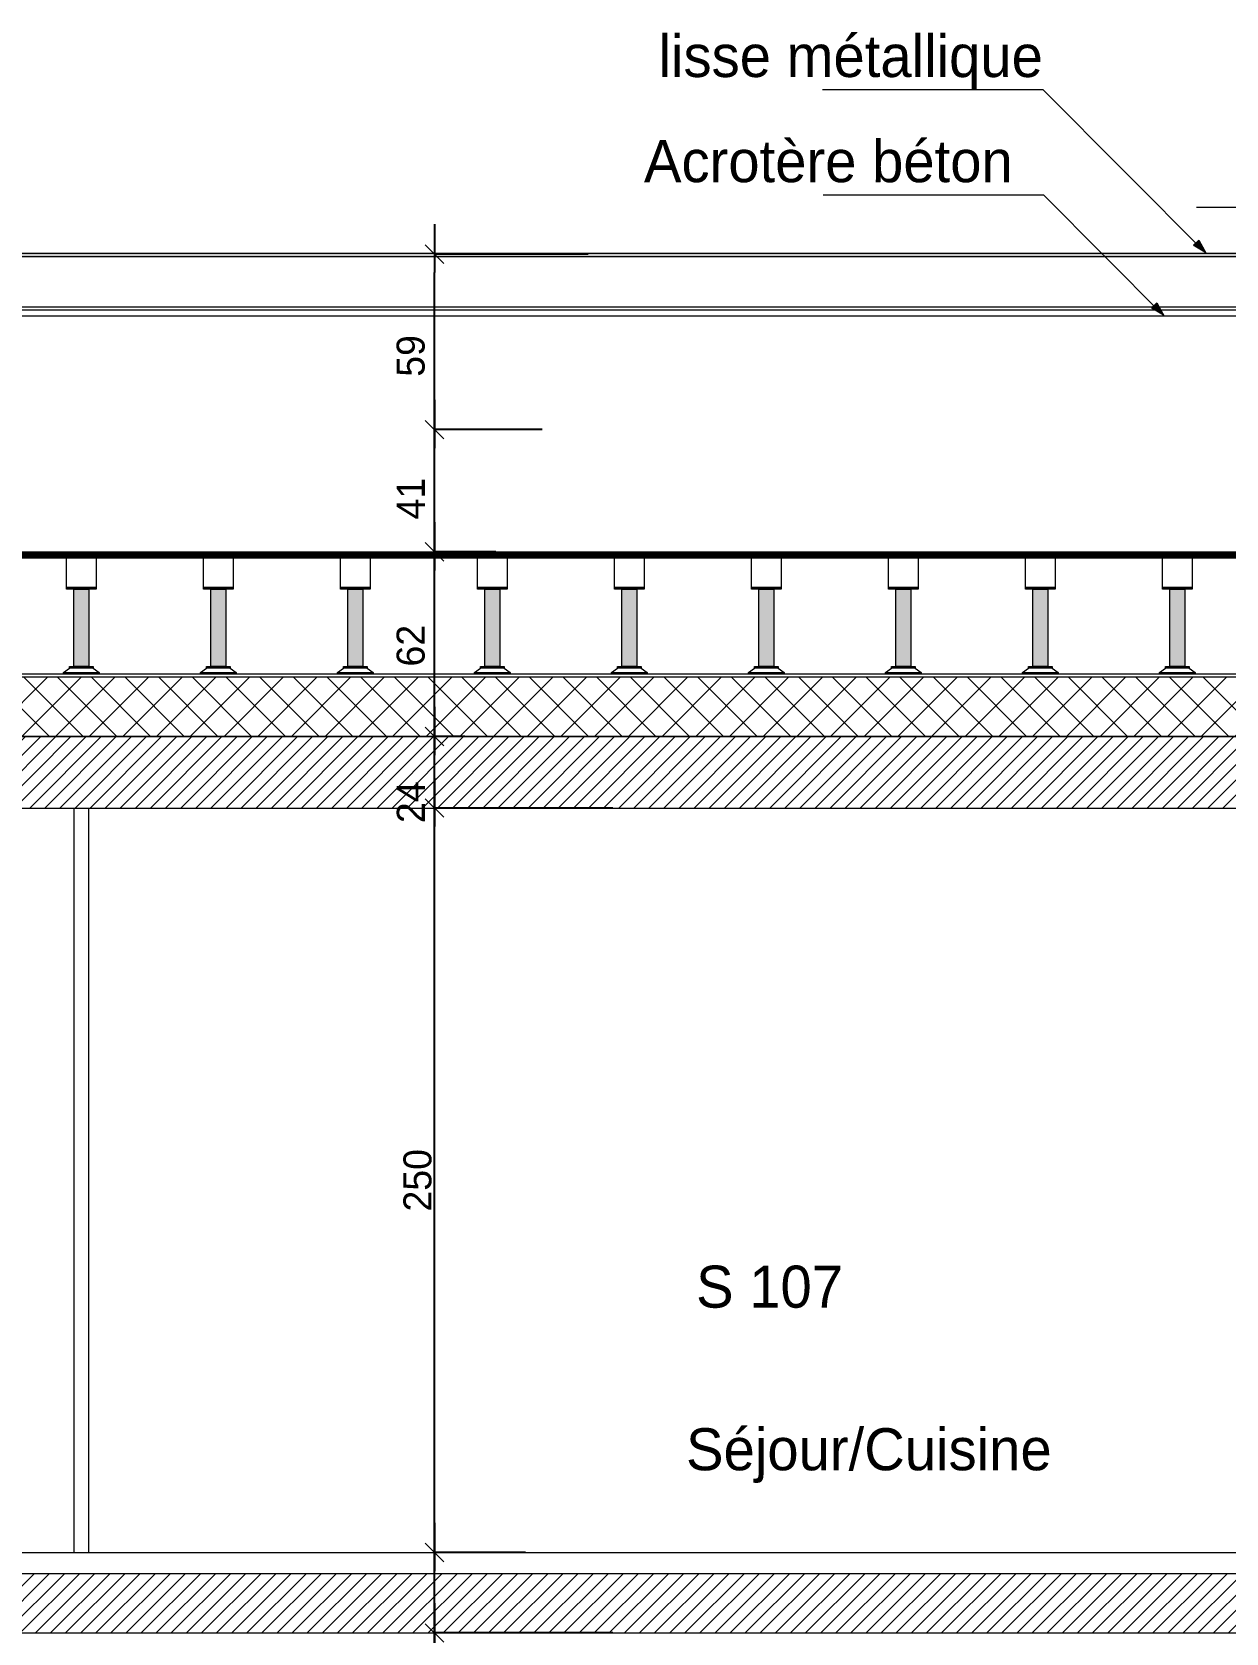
# Model space of a CAD drawing. Header units: centimetres. Extents: x -6341 to 23117, y -10090 to 8065.
# Drawn here: x 10170 to 10571, y -5453 to -4916 of the extents above; entities that cross this region are included whole.
import ezdxf

# ---------------------------------------------------------------- set-up
doc = ezdxf.new("R2010")
doc.units = ezdxf.units.CM
doc.header["$LTSCALE"] = 12.7
doc.header["$PDMODE"] = 1
doc.header["$PDSIZE"] = -2
doc.linetypes.add('VW-01', pattern=[0.83312, 0.41656, -0.41656])
doc.layers.get('0').update_dxf_attribs({"lineweight": 5})
for name, color, linetype, lineweight in [('B BATI-murs', 7, 'Continuous', 35), ('B Général', 7, 'Continuous', 5), ('C ANNOTATIONS-cotation', 7, 'Continuous', 5), ('C ANNOTATIONS-texte', 7, 'Continuous', 5), ('Général', 7, 'Continuous', 5)]:
    doc.layers.add(name, color=color, linetype=linetype, lineweight=lineweight)
doc.styles.add('Arial', font='arial.ttf')
doc.styles.add('Eurostile', font='')
doc.styles.get('Eurostile').set_extended_font_data('Eurostile')
doc.dimstyles.new('100é', dxfattribs={"dimtxt": 30.30306, "dimasz": 6.232178, "dimexe": 0, "dimexo": 25, "dimgap": 1, "dimtad": 1, "dimdec": 1, "dimtxsty": 'Arial', "dimblk": 'VW_SLASH', "dimblk1": 'VW_SLASH', "dimblk2": 'VW_SLASH', "dimcen": 0, "dimdle": 10, "dimse1": 1, "dimse2": 1, "dimazin": 0, "dimtfac": 1, "dimtdec": 1, "dimtix": 1, "dimtmove": 0, "dimatfit": 0, "dimldrblk": 'VW_FILLEDARROW', "dimfxl": 1, "dimfrac": 2, "dimtolj": 1, "dimarcsym": 0})
pattern_1 = [(45, (0, 0), (2.4253472, -2.6458333), [])]

# ---------------------------------------------------------------- blocks, each defined once
blk = doc.blocks.new('Groupe-165-1')
at = {"layer": 'B BATI-murs', "linetype": 'Continuous', "lineweight": 0}
for points in [[(10181.39, -5102.37), (10191.39, -5102.37), (10191.39, -5102.87), (10181.39, -5102.87)], [(10183.89, -5102.87), (10188.89, -5102.87), (10188.89, -5128.87), (10183.89, -5128.87)], [(10180.39, -5130.87), (10192.39, -5130.87), (10192.39, -5131.37), (10180.39, -5131.37)], [(10182.39, -5128.87), (10190.39, -5128.87), (10190.39, -5129.37), (10182.39, -5129.37)]]:
    blk.add_hatch(color=7, dxfattribs=at).paths.add_polyline_path(points)
at = {"layer": 'B BATI-murs', "color": 7, "linetype": 'Continuous', "lineweight": 13}
for p, q in [((10180.39, -5130.87), (10182.39, -5129.37)), ((10190.39, -5129.37), (10192.39, -5130.87))]:
    blk.add_line(p, q, dxfattribs=at)
at = {"layer": 'B BATI-murs', "color": 7, "linetype": 'Continuous', "lineweight": 13, "flags": 128}
for points in [[(10181.39, -5102.37), (10191.39, -5102.37), (10191.39, -5102.87), (10181.39, -5102.87)], [(10183.89, -5102.87), (10188.89, -5102.87), (10188.89, -5128.87), (10183.89, -5128.87)], [(10180.39, -5130.87), (10192.39, -5130.87), (10192.39, -5131.37), (10180.39, -5131.37)], [(10182.39, -5128.87), (10190.39, -5128.87), (10190.39, -5129.37), (10182.39, -5129.37)]]:
    blk.add_lwpolyline(points, close=True, dxfattribs=at)
blk = doc.blocks.new('Groupe-166-1')
at = {"layer": 'B BATI-murs', "linetype": 'Continuous', "lineweight": 0}
for points in [[(10227.39, -5102.37), (10237.39, -5102.37), (10237.39, -5102.87), (10227.39, -5102.87)], [(10229.89, -5102.87), (10234.89, -5102.87), (10234.89, -5128.87), (10229.89, -5128.87)], [(10226.39, -5130.87), (10238.39, -5130.87), (10238.39, -5131.37), (10226.39, -5131.37)], [(10228.39, -5128.87), (10236.39, -5128.87), (10236.39, -5129.37), (10228.39, -5129.37)]]:
    blk.add_hatch(color=7, dxfattribs=at).paths.add_polyline_path(points)
at = {"layer": 'B BATI-murs', "color": 7, "linetype": 'Continuous', "lineweight": 13}
for p, q in [((10226.39, -5130.87), (10228.39, -5129.37)), ((10236.39, -5129.37), (10238.39, -5130.87))]:
    blk.add_line(p, q, dxfattribs=at)
at = {"layer": 'B BATI-murs', "color": 7, "linetype": 'Continuous', "lineweight": 13, "flags": 128}
for points in [[(10227.39, -5102.37), (10237.39, -5102.37), (10237.39, -5102.87), (10227.39, -5102.87)], [(10229.89, -5102.87), (10234.89, -5102.87), (10234.89, -5128.87), (10229.89, -5128.87)], [(10226.39, -5130.87), (10238.39, -5130.87), (10238.39, -5131.37), (10226.39, -5131.37)], [(10228.39, -5128.87), (10236.39, -5128.87), (10236.39, -5129.37), (10228.39, -5129.37)]]:
    blk.add_lwpolyline(points, close=True, dxfattribs=at)
blk = doc.blocks.new('Groupe-167-1')
at = {"layer": 'B BATI-murs', "linetype": 'Continuous', "lineweight": 0}
for points in [[(10273.39, -5102.37), (10283.39, -5102.37), (10283.39, -5102.87), (10273.39, -5102.87)], [(10275.89, -5102.87), (10280.89, -5102.87), (10280.89, -5128.87), (10275.89, -5128.87)], [(10272.39, -5130.87), (10284.39, -5130.87), (10284.39, -5131.37), (10272.39, -5131.37)], [(10274.39, -5128.87), (10282.39, -5128.87), (10282.39, -5129.37), (10274.39, -5129.37)]]:
    blk.add_hatch(color=7, dxfattribs=at).paths.add_polyline_path(points)
at = {"layer": 'B BATI-murs', "color": 7, "linetype": 'Continuous', "lineweight": 13}
for p, q in [((10272.39, -5130.87), (10274.39, -5129.37)), ((10282.39, -5129.37), (10284.39, -5130.87))]:
    blk.add_line(p, q, dxfattribs=at)
at = {"layer": 'B BATI-murs', "color": 7, "linetype": 'Continuous', "lineweight": 13, "flags": 128}
for points in [[(10273.39, -5102.37), (10283.39, -5102.37), (10283.39, -5102.87), (10273.39, -5102.87)], [(10275.89, -5102.87), (10280.89, -5102.87), (10280.89, -5128.87), (10275.89, -5128.87)], [(10272.39, -5130.87), (10284.39, -5130.87), (10284.39, -5131.37), (10272.39, -5131.37)], [(10274.39, -5128.87), (10282.39, -5128.87), (10282.39, -5129.37), (10274.39, -5129.37)]]:
    blk.add_lwpolyline(points, close=True, dxfattribs=at)
blk = doc.blocks.new('Groupe-168-1')
at = {"layer": 'B BATI-murs', "linetype": 'Continuous', "lineweight": 0}
for points in [[(10319.39, -5102.37), (10329.39, -5102.37), (10329.39, -5102.87), (10319.39, -5102.87)], [(10321.89, -5102.87), (10326.89, -5102.87), (10326.89, -5128.87), (10321.89, -5128.87)], [(10318.39, -5130.87), (10330.39, -5130.87), (10330.39, -5131.37), (10318.39, -5131.37)], [(10320.39, -5128.87), (10328.39, -5128.87), (10328.39, -5129.37), (10320.39, -5129.37)]]:
    blk.add_hatch(color=7, dxfattribs=at).paths.add_polyline_path(points)
at = {"layer": 'B BATI-murs', "color": 7, "linetype": 'Continuous', "lineweight": 13}
for p, q in [((10318.39, -5130.87), (10320.39, -5129.37)), ((10328.39, -5129.37), (10330.39, -5130.87))]:
    blk.add_line(p, q, dxfattribs=at)
at = {"layer": 'B BATI-murs', "color": 7, "linetype": 'Continuous', "lineweight": 13, "flags": 128}
for points in [[(10319.39, -5102.37), (10329.39, -5102.37), (10329.39, -5102.87), (10319.39, -5102.87)], [(10321.89, -5102.87), (10326.89, -5102.87), (10326.89, -5128.87), (10321.89, -5128.87)], [(10318.39, -5130.87), (10330.39, -5130.87), (10330.39, -5131.37), (10318.39, -5131.37)], [(10320.39, -5128.87), (10328.39, -5128.87), (10328.39, -5129.37), (10320.39, -5129.37)]]:
    blk.add_lwpolyline(points, close=True, dxfattribs=at)
blk = doc.blocks.new('Groupe-169-1')
at = {"layer": 'B BATI-murs', "linetype": 'Continuous', "lineweight": 0}
for points in [[(10365.39, -5102.37), (10375.39, -5102.37), (10375.39, -5102.87), (10365.39, -5102.87)], [(10367.89, -5102.87), (10372.89, -5102.87), (10372.89, -5128.87), (10367.89, -5128.87)], [(10364.39, -5130.87), (10376.39, -5130.87), (10376.39, -5131.37), (10364.39, -5131.37)], [(10366.39, -5128.87), (10374.39, -5128.87), (10374.39, -5129.37), (10366.39, -5129.37)]]:
    blk.add_hatch(color=7, dxfattribs=at).paths.add_polyline_path(points)
at = {"layer": 'B BATI-murs', "color": 7, "linetype": 'Continuous', "lineweight": 13}
for p, q in [((10364.39, -5130.87), (10366.39, -5129.37)), ((10374.39, -5129.37), (10376.39, -5130.87))]:
    blk.add_line(p, q, dxfattribs=at)
at = {"layer": 'B BATI-murs', "color": 7, "linetype": 'Continuous', "lineweight": 13, "flags": 128}
for points in [[(10365.39, -5102.37), (10375.39, -5102.37), (10375.39, -5102.87), (10365.39, -5102.87)], [(10367.89, -5102.87), (10372.89, -5102.87), (10372.89, -5128.87), (10367.89, -5128.87)], [(10364.39, -5130.87), (10376.39, -5130.87), (10376.39, -5131.37), (10364.39, -5131.37)], [(10366.39, -5128.87), (10374.39, -5128.87), (10374.39, -5129.37), (10366.39, -5129.37)]]:
    blk.add_lwpolyline(points, close=True, dxfattribs=at)
blk = doc.blocks.new('Groupe-170-1')
at = {"layer": 'B BATI-murs', "linetype": 'Continuous', "lineweight": 0}
for points in [[(10411.39, -5102.37), (10421.39, -5102.37), (10421.39, -5102.87), (10411.39, -5102.87)], [(10413.89, -5102.87), (10418.89, -5102.87), (10418.89, -5128.87), (10413.89, -5128.87)], [(10410.39, -5130.87), (10422.39, -5130.87), (10422.39, -5131.37), (10410.39, -5131.37)], [(10412.39, -5128.87), (10420.39, -5128.87), (10420.39, -5129.37), (10412.39, -5129.37)]]:
    blk.add_hatch(color=7, dxfattribs=at).paths.add_polyline_path(points)
at = {"layer": 'B BATI-murs', "color": 7, "linetype": 'Continuous', "lineweight": 13}
for p, q in [((10410.39, -5130.87), (10412.39, -5129.37)), ((10420.39, -5129.37), (10422.39, -5130.87))]:
    blk.add_line(p, q, dxfattribs=at)
at = {"layer": 'B BATI-murs', "color": 7, "linetype": 'Continuous', "lineweight": 13, "flags": 128}
for points in [[(10411.39, -5102.37), (10421.39, -5102.37), (10421.39, -5102.87), (10411.39, -5102.87)], [(10413.89, -5102.87), (10418.89, -5102.87), (10418.89, -5128.87), (10413.89, -5128.87)], [(10410.39, -5130.87), (10422.39, -5130.87), (10422.39, -5131.37), (10410.39, -5131.37)], [(10412.39, -5128.87), (10420.39, -5128.87), (10420.39, -5129.37), (10412.39, -5129.37)]]:
    blk.add_lwpolyline(points, close=True, dxfattribs=at)
blk = doc.blocks.new('Groupe-171-1')
at = {"layer": 'B BATI-murs', "linetype": 'Continuous', "lineweight": 0}
for points in [[(10457.39, -5102.37), (10467.39, -5102.37), (10467.39, -5102.87), (10457.39, -5102.87)], [(10459.89, -5102.87), (10464.89, -5102.87), (10464.89, -5128.87), (10459.89, -5128.87)], [(10456.39, -5130.87), (10468.39, -5130.87), (10468.39, -5131.37), (10456.39, -5131.37)], [(10458.39, -5128.87), (10466.39, -5128.87), (10466.39, -5129.37), (10458.39, -5129.37)]]:
    blk.add_hatch(color=7, dxfattribs=at).paths.add_polyline_path(points)
at = {"layer": 'B BATI-murs', "color": 7, "linetype": 'Continuous', "lineweight": 13}
for p, q in [((10456.39, -5130.87), (10458.39, -5129.37)), ((10466.39, -5129.37), (10468.39, -5130.87))]:
    blk.add_line(p, q, dxfattribs=at)
at = {"layer": 'B BATI-murs', "color": 7, "linetype": 'Continuous', "lineweight": 13, "flags": 128}
for points in [[(10457.39, -5102.37), (10467.39, -5102.37), (10467.39, -5102.87), (10457.39, -5102.87)], [(10459.89, -5102.87), (10464.89, -5102.87), (10464.89, -5128.87), (10459.89, -5128.87)], [(10456.39, -5130.87), (10468.39, -5130.87), (10468.39, -5131.37), (10456.39, -5131.37)], [(10458.39, -5128.87), (10466.39, -5128.87), (10466.39, -5129.37), (10458.39, -5129.37)]]:
    blk.add_lwpolyline(points, close=True, dxfattribs=at)
blk = doc.blocks.new('Groupe-172-1')
at = {"layer": 'B BATI-murs', "linetype": 'Continuous', "lineweight": 0}
for points in [[(10503.39, -5102.37), (10513.39, -5102.37), (10513.39, -5102.87), (10503.39, -5102.87)], [(10505.89, -5102.87), (10510.89, -5102.87), (10510.89, -5128.87), (10505.89, -5128.87)], [(10502.39, -5130.87), (10514.39, -5130.87), (10514.39, -5131.37), (10502.39, -5131.37)], [(10504.39, -5128.87), (10512.39, -5128.87), (10512.39, -5129.37), (10504.39, -5129.37)]]:
    blk.add_hatch(color=7, dxfattribs=at).paths.add_polyline_path(points)
at = {"layer": 'B BATI-murs', "color": 7, "linetype": 'Continuous', "lineweight": 13}
for p, q in [((10502.39, -5130.87), (10504.39, -5129.37)), ((10512.39, -5129.37), (10514.39, -5130.87))]:
    blk.add_line(p, q, dxfattribs=at)
at = {"layer": 'B BATI-murs', "color": 7, "linetype": 'Continuous', "lineweight": 13, "flags": 128}
for points in [[(10503.39, -5102.37), (10513.39, -5102.37), (10513.39, -5102.87), (10503.39, -5102.87)], [(10505.89, -5102.87), (10510.89, -5102.87), (10510.89, -5128.87), (10505.89, -5128.87)], [(10502.39, -5130.87), (10514.39, -5130.87), (10514.39, -5131.37), (10502.39, -5131.37)], [(10504.39, -5128.87), (10512.39, -5128.87), (10512.39, -5129.37), (10504.39, -5129.37)]]:
    blk.add_lwpolyline(points, close=True, dxfattribs=at)
blk = doc.blocks.new('Groupe-173-1')
at = {"layer": 'B BATI-murs', "linetype": 'Continuous', "lineweight": 0}
for points in [[(10549.39, -5102.37), (10559.39, -5102.37), (10559.39, -5102.87), (10549.39, -5102.87)], [(10551.89, -5102.87), (10556.89, -5102.87), (10556.89, -5128.87), (10551.89, -5128.87)], [(10548.39, -5130.87), (10560.39, -5130.87), (10560.39, -5131.37), (10548.39, -5131.37)], [(10550.39, -5128.87), (10558.39, -5128.87), (10558.39, -5129.37), (10550.39, -5129.37)]]:
    blk.add_hatch(color=7, dxfattribs=at).paths.add_polyline_path(points)
at = {"layer": 'B BATI-murs', "color": 7, "linetype": 'Continuous', "lineweight": 13}
for p, q in [((10548.39, -5130.87), (10550.39, -5129.37)), ((10558.39, -5129.37), (10560.39, -5130.87))]:
    blk.add_line(p, q, dxfattribs=at)
at = {"layer": 'B BATI-murs', "color": 7, "linetype": 'Continuous', "lineweight": 13, "flags": 128}
for points in [[(10549.39, -5102.37), (10559.39, -5102.37), (10559.39, -5102.87), (10549.39, -5102.87)], [(10551.89, -5102.87), (10556.89, -5102.87), (10556.89, -5128.87), (10551.89, -5128.87)], [(10548.39, -5130.87), (10560.39, -5130.87), (10560.39, -5131.37), (10548.39, -5131.37)], [(10550.39, -5128.87), (10558.39, -5128.87), (10558.39, -5129.37), (10550.39, -5129.37)]]:
    blk.add_lwpolyline(points, close=True, dxfattribs=at)
blk = doc.blocks.new('Groupe-180-1')
at = {"layer": 'B Général', "linetype": 'Continuous', "lineweight": 5, "true_color": 0x808080}
h = blk.add_hatch(dxfattribs=at)
h.set_pattern_fill('BOIS FIL HOR', color=8, style=0, pattern_type=2)
h.set_pattern_definition([(0, (11775.801, -10248.18967), (0.352777777, -0.440972222), [])])
h.paths.add_polyline_path([(9812.8, -5090.37), (10835.39, -5090.37), (10835.39, -5092.37), (9812.8, -5092.37)])
at = {"layer": 'B Général', "flags": 128}
blk.add_lwpolyline([(9812.8, -5090.37), (10835.39, -5090.37), (10835.39, -5092.37), (9812.8, -5092.37)], close=True, dxfattribs=at)
at = {"layer": 'Général', "color": 7, "linetype": 'Continuous', "lineweight": 5, "flags": 128}
for points in [[(10181.39, -5092.37), (10191.39, -5092.37), (10191.39, -5102.37), (10181.39, -5102.37)], [(10227.39, -5092.37), (10237.39, -5092.37), (10237.39, -5102.37), (10227.39, -5102.37)], [(10273.39, -5092.37), (10283.39, -5092.37), (10283.39, -5102.37), (10273.39, -5102.37)], [(10319.39, -5092.37), (10329.39, -5092.37), (10329.39, -5102.37), (10319.39, -5102.37)], [(10365.39, -5092.37), (10375.39, -5092.37), (10375.39, -5102.37), (10365.39, -5102.37)], [(10411.39, -5092.37), (10421.39, -5092.37), (10421.39, -5102.37), (10411.39, -5102.37)], [(10457.39, -5092.37), (10467.39, -5092.37), (10467.39, -5102.37), (10457.39, -5102.37)], [(10503.39, -5092.37), (10513.39, -5092.37), (10513.39, -5102.37), (10503.39, -5102.37)], [(10549.39, -5092.37), (10559.39, -5092.37), (10559.39, -5102.37), (10549.39, -5102.37)]]:
    blk.add_lwpolyline(points, close=True, dxfattribs=at)
at = {"layer": 'Général', "color": 7}
for name in ['Groupe-165-1', 'Groupe-166-1', 'Groupe-167-1', 'Groupe-168-1', 'Groupe-169-1', 'Groupe-170-1', 'Groupe-171-1', 'Groupe-172-1', 'Groupe-173-1']:
    blk.add_blockref(name, (0, 0), dxfattribs=at)
blk = doc.blocks.new('Groupe-198-1')
at = {"layer": 'B Général', "color": 150, "lineweight": 18, "true_color": 0x007fff, "flags": 128}
blk.add_lwpolyline([(9829.8, -5116.37), (9829.8, -5131.37), (10834.39, -5131.37), (10834.39, -5116.37)], dxfattribs=at)
at = {"layer": 'B Général', "color": 7}
blk.add_blockref('Groupe-180-1', (0, 0), dxfattribs=at)
blk = doc.blocks.new('Alti BAT B Garde corps')
at = {"layer": 'B Général', "color": 7, "linetype": 'Continuous', "lineweight": 13, "flags": 128}
blk.add_lwpolyline([(-55.92, 6.34), (37.8, 6.34), (46.78, -9.21), (55.76, 6.34)], dxfattribs=at)
at = {"layer": 'B Général', "color": 7, "attachment_point": 2, "rotation": 0, "line_spacing_factor": 0.894142, "style": 'Eurostile'}
for s, insert, char_height in [('+0,50', (1.67, 27.87), 14.118), ('221.00', (0.33, 3.74), 14.118), ('Ngf', (0.33, -17.89), 10.589)]:
    blk.add_mtext(s, dxfattribs=dict(at, insert=insert, char_height=char_height))
blk = doc.blocks.new('VW_SLASH')
at = {"color": 0, "linetype": 'ByBlock', "lineweight": -2}
blk.add_line((1.605, 0), (-1, 0), dxfattribs=at)
at = {"color": 0, "linetype": 'VW-01', "lineweight": 20, "flags": 128}
blk.add_lwpolyline([(0.5, 0.5), (-0.5, -0.5)], dxfattribs=at)
blk = doc.blocks.new('*D1233')
at = {"layer": 'C ANNOTATIONS-cotation', "color": 0, "linetype": 'Continuous', "lineweight": -2, "transparency": 16777216}
for p, q in [((10356.5, -4990.37), (10304.98, -4990.37)), ((10304.98, -5043.09), (10304.98, -4996.6)), ((10341.1, -5049.32), (10304.98, -5049.32))]:
    blk.add_line(p, q, dxfattribs=at)
at = {"layer": 'Defpoints', "color": 0, "transparency": 16777216}
for p in [(10304.98, -4990.37), (10381.5, -4990.37), (10366.1, -5049.32)]:
    blk.add_point(p, dxfattribs=at)
at = {"layer": 'C ANNOTATIONS-cotation', "color": 0, "lineweight": -2, "transparency": 16777216, "xscale": 6.232177734375, "yscale": 6.232177734375, "zscale": 6.232177734375}
for p, rotation in [((10304.98, -4990.37), 90), ((10304.98, -5049.32), 270)]:
    blk.add_blockref('VW_SLASH', p, dxfattribs=dict(at, rotation=rotation))
at = {"layer": 'C ANNOTATIONS-cotation', "color": 0, "lineweight": 5, "transparency": 16777216, "insert": (10297, -5024.57), "char_height": 9.412, "attachment_point": 5, "rotation": 90, "style": 'Eurostile'}
blk.add_mtext('\\A1;59', dxfattribs=at)
blk = doc.blocks.new('VW_FILLEDARROW')
at = {"linetype": 'Continuous', "lineweight": 0}
blk.add_hatch(color=0, dxfattribs=at).paths.add_polyline_path([(-1.604, 0.43), (0, 0), (-1.604, -0.43)])
at = {"color": 0, "linetype": 'VW-01', "lineweight": 5, "flags": 128}
blk.add_lwpolyline([(-1.604, 0.43), (0, 0), (-1.604, -0.43)], close=True, dxfattribs=at)
blk = doc.blocks.new('*D1234')
at = {"layer": 'C ANNOTATIONS-cotation', "color": 0, "linetype": 'Continuous', "lineweight": -2, "transparency": 16777216}
for p, q in [((10341.1, -5049.32), (10304.98, -5049.32)), ((10304.98, -5084.14), (10304.98, -5055.56)), ((10325.5, -5090.37), (10304.98, -5090.37))]:
    blk.add_line(p, q, dxfattribs=at)
at = {"layer": 'Defpoints', "color": 0, "transparency": 16777216}
for p in [(10304.98, -5049.32), (10366.1, -5049.32), (10350.5, -5090.37)]:
    blk.add_point(p, dxfattribs=at)
at = {"layer": 'C ANNOTATIONS-cotation', "color": 0, "lineweight": -2, "transparency": 16777216, "xscale": 6.232177734375, "yscale": 6.232177734375, "zscale": 6.232177734375}
for p, rotation in [((10304.98, -5049.32), 90), ((10304.98, -5090.37), 270)]:
    blk.add_blockref('VW_SLASH', p, dxfattribs=dict(at, rotation=rotation))
at = {"layer": 'C ANNOTATIONS-cotation', "color": 0, "lineweight": 5, "transparency": 16777216, "insert": (10297, -5072.5), "char_height": 9.412, "attachment_point": 5, "rotation": 90, "style": 'Eurostile'}
blk.add_mtext('\\A1;41', dxfattribs=at)
blk = doc.blocks.new('*D1235')
at = {"layer": 'C ANNOTATIONS-cotation', "color": 0, "linetype": 'Continuous', "lineweight": -2, "transparency": 16777216}
for p, q in [((10325.5, -5090.37), (10304.98, -5090.37)), ((10304.98, -5146.14), (10304.98, -5096.6)), ((10315.09, -5152.37), (10304.98, -5152.37))]:
    blk.add_line(p, q, dxfattribs=at)
at = {"layer": 'Defpoints', "color": 0, "transparency": 16777216}
for p in [(10304.98, -5090.37), (10350.5, -5090.37), (10340.09, -5152.37)]:
    blk.add_point(p, dxfattribs=at)
at = {"layer": 'C ANNOTATIONS-cotation', "color": 0, "lineweight": -2, "transparency": 16777216, "xscale": 6.232177734375, "yscale": 6.232177734375, "zscale": 6.232177734375}
for p, rotation in [((10304.98, -5090.37), 90), ((10304.98, -5152.37), 270)]:
    blk.add_blockref('VW_SLASH', p, dxfattribs=dict(at, rotation=rotation))
at = {"layer": 'C ANNOTATIONS-cotation', "color": 0, "lineweight": 5, "transparency": 16777216, "insert": (10297, -5121.87), "char_height": 9.412, "attachment_point": 5, "rotation": 90, "style": 'Eurostile'}
blk.add_mtext('\\A1;62', dxfattribs=at)
blk = doc.blocks.new('*D1236')
at = {"layer": 'C ANNOTATIONS-cotation', "color": 0, "linetype": 'Continuous', "lineweight": -2, "transparency": 16777216}
for p, q in [((10315.09, -5152.37), (10304.98, -5152.37)), ((10304.98, -5170.14), (10304.98, -5158.6)), ((10364.79, -5176.37), (10304.98, -5176.37))]:
    blk.add_line(p, q, dxfattribs=at)
at = {"layer": 'Defpoints', "color": 0, "transparency": 16777216}
for p in [(10304.98, -5152.37), (10340.09, -5152.37), (10389.79, -5176.37)]:
    blk.add_point(p, dxfattribs=at)
at = {"layer": 'C ANNOTATIONS-cotation', "color": 0, "lineweight": -2, "transparency": 16777216, "xscale": 6.232177734375, "yscale": 6.232177734375, "zscale": 6.232177734375}
for p, rotation in [((10304.98, -5152.37), 90), ((10304.98, -5176.37), 270)]:
    blk.add_blockref('VW_SLASH', p, dxfattribs=dict(at, rotation=rotation))
at = {"layer": 'C ANNOTATIONS-cotation', "color": 0, "lineweight": 5, "transparency": 16777216, "insert": (10297, -5174.43), "char_height": 9.412, "attachment_point": 5, "rotation": 90, "style": 'Eurostile'}
blk.add_mtext('\\A1;24', dxfattribs=at)
blk = doc.blocks.new('*D1237')
at = {"layer": 'C ANNOTATIONS-cotation', "color": 0, "linetype": 'Continuous', "lineweight": -2, "transparency": 16777216}
for p, q in [((10364.79, -5176.37), (10304.98, -5176.37)), ((10304.98, -5420.14), (10304.98, -5182.6)), ((10335.49, -5426.37), (10304.98, -5426.37))]:
    blk.add_line(p, q, dxfattribs=at)
at = {"layer": 'Defpoints', "color": 0, "transparency": 16777216}
for p in [(10304.98, -5176.37), (10389.79, -5176.37), (10360.49, -5426.37)]:
    blk.add_point(p, dxfattribs=at)
at = {"layer": 'C ANNOTATIONS-cotation', "color": 0, "lineweight": -2, "transparency": 16777216, "xscale": 6.232177734375, "yscale": 6.232177734375, "zscale": 6.232177734375}
for p, rotation in [((10304.98, -5176.37), 90), ((10304.98, -5426.37), 270)]:
    blk.add_blockref('VW_SLASH', p, dxfattribs=dict(at, rotation=rotation))
at = {"layer": 'C ANNOTATIONS-cotation', "color": 0, "lineweight": 5, "transparency": 16777216, "insert": (10299.28, -5301.37), "char_height": 9.412, "attachment_point": 5, "rotation": 90, "style": 'Eurostile'}
blk.add_mtext('\\A1;250', dxfattribs=at)
blk = doc.blocks.new('*D1238')
at = {"layer": 'C ANNOTATIONS-cotation', "color": 0, "linetype": 'Continuous', "lineweight": -2, "transparency": 16777216}
for p, q in [((10335.49, -5426.37), (10304.98, -5426.37)), ((10304.98, -5447.14), (10304.98, -5432.6)), ((10364.79, -5453.37), (10304.98, -5453.37))]:
    blk.add_line(p, q, dxfattribs=at)
at = {"layer": 'Defpoints', "color": 0, "transparency": 16777216}
for p in [(10304.98, -5426.37), (10360.49, -5426.37), (10389.79, -5453.37)]:
    blk.add_point(p, dxfattribs=at)
at = {"layer": 'C ANNOTATIONS-cotation', "color": 0, "lineweight": -2, "transparency": 16777216, "xscale": 6.232177734375, "yscale": 6.232177734375, "zscale": 6.232177734375}
for p, rotation in [((10304.98, -5426.37), 90), ((10304.98, -5453.37), 270)]:
    blk.add_blockref('VW_SLASH', p, dxfattribs=dict(at, rotation=rotation))
at = {"layer": 'C ANNOTATIONS-cotation', "color": 0, "lineweight": 5, "transparency": 16777216, "insert": (10297, -5466.82), "char_height": 9.412, "attachment_point": 5, "rotation": 90, "style": 'Eurostile'}
blk.add_mtext('\\A1;27', dxfattribs=at)
blk = doc.blocks.new('*D1239')
at = {"layer": 'C ANNOTATIONS-cotation', "color": 0, "linetype": 'Continuous', "lineweight": -2, "transparency": 16777216}
for p, q in [((10364.79, -5453.37), (10304.98, -5453.37)), ((10304.98, -5697.14), (10304.98, -5459.6)), ((10435.55, -5703.37), (10304.98, -5703.37))]:
    blk.add_line(p, q, dxfattribs=at)
at = {"layer": 'Defpoints', "color": 0, "transparency": 16777216}
for p in [(10304.98, -5453.37), (10389.79, -5453.37), (10460.55, -5703.37)]:
    blk.add_point(p, dxfattribs=at)
at = {"layer": 'C ANNOTATIONS-cotation', "color": 0, "lineweight": -2, "transparency": 16777216, "xscale": 6.232177734375, "yscale": 6.232177734375, "zscale": 6.232177734375}
for p, rotation in [((10304.98, -5453.37), 90), ((10304.98, -5703.37), 270)]:
    blk.add_blockref('VW_SLASH', p, dxfattribs=dict(at, rotation=rotation))
at = {"layer": 'C ANNOTATIONS-cotation', "color": 0, "lineweight": 5, "transparency": 16777216, "insert": (10299.28, -5578.37), "char_height": 9.412, "attachment_point": 5, "rotation": 90, "style": 'Eurostile'}
blk.add_mtext('\\A1;250', dxfattribs=at)

msp = doc.modelspace()

# ---------------------------------------------------------------- hatches: boundary and pattern name
at = {"layer": 'B Général', "linetype": 'Continuous', "lineweight": 0, "true_color": 0xbbbbbb}
msp.add_hatch(color=9, dxfattribs=at).paths.add_polyline_path([(9435.45, -4991.22), (10843.39, -4991.22), (10843.39, -4990.22), (9435.45, -4990.22)])
at = {"layer": 'B Général', "linetype": 'Continuous', "lineweight": 5, "true_color": 0x808080}
h = msp.add_hatch(dxfattribs=at)
h.set_pattern_fill('02_ISOLANT', color=8, style=0, pattern_type=2)
h.set_pattern_definition([(45, (0, 0), (-5.656854, 5.656854), []), (135, (0, 0), (5.656854, 5.656854), [])])
h.paths.add_polyline_path([(9828.8, -5132.37), (10835.39, -5132.37), (10835.39, -5152.37), (9828.8, -5152.37)])
at = {"layer": 'B Général', "linetype": 'Continuous', "lineweight": 5}
h = msp.add_hatch(dxfattribs=at)
h.set_pattern_fill('50_BETON', style=0, pattern_type=2)
h.set_pattern_definition(pattern_1)
h.paths.add_polyline_path([(10835.39, -5176.37), (10851.39, -5152.37), (9828.8, -5152.37), (9828.8, -5176.37)])
h = msp.add_hatch(dxfattribs=at)
h.set_pattern_fill('50_BETON', style=0, pattern_type=2)
h.set_pattern_definition(pattern_1)
h.paths.add_polyline_path([(10835.39, -5453.37), (10835.39, -5433.37), (9828.48, -5433.37), (9828.48, -5453.37)])
at = {"layer": 'C ANNOTATIONS-texte', "linetype": 'Continuous', "lineweight": 0}
for points in [[(10561.55, -4985.68), (10564.06, -4990.21), (10559.62, -4987.54)], [(10547.47, -5006.72), (10549.98, -5011.25), (10545.54, -5008.58)]]:
    msp.add_hatch(color=7, dxfattribs=at).paths.add_polyline_path(points)

# ---------------------------------------------------------------- linework, layer by layer
at = {"layer": 'B Général', "color": 7, "linetype": 'Continuous', "lineweight": 13}
for p, q in [((10860.39, -5008.25), (9811.48, -5008.25)), ((10183.8, -5176.37), (10183.8, -5426.37)), ((10188.8, -5176.37), (10188.8, -5426.37))]:
    msp.add_line(p, q, dxfattribs=at)
at = {"layer": 'B Général', "color": 7, "linetype": 'Continuous', "lineweight": 5}
for p, q in [((10834.39, -5009.25), (9811.48, -5009.25)), ((10834.39, -5011.25), (9811.48, -5011.25)), ((9828.8, -5090.37), (10825.39, -5090.37)), ((9828.8, -5152.37), (10835.39, -5152.37)), ((9828.8, -5176.37), (10825.39, -5176.37)), ((10183.8, -5176.37), (10183.8, -5426.37)), ((10183.8, -5176.37), (10188.8, -5176.37)), ((10188.8, -5176.37), (10188.8, -5426.37)), ((9828.48, -5426.37), (10825.39, -5426.37)), ((9828.48, -5426.37), (10825.39, -5426.37)), ((10183.8, -5426.37), (10188.8, -5426.37)), ((9828.48, -5433.37), (10825.39, -5433.37)), ((9828.48, -5453.37), (10825.39, -5453.37)), ((9828.48, -5453.37), (10825.39, -5453.37))]:
    msp.add_line(p, q, dxfattribs=at)
at = {"layer": 'B Général', "color": 7, "linetype": 'Continuous', "lineweight": 18}
for p, q in [((9828.8, -5152.37), (10835.39, -5152.37)), ((9828.8, -5176.37), (10825.39, -5176.37))]:
    msp.add_line(p, q, dxfattribs=at)
at = {"layer": 'B Général', "color": 7, "linetype": 'Continuous', "lineweight": 5, "flags": 128}
for points in [[(9435.45, -4991.22), (10843.39, -4991.22), (10843.39, -4990.22), (9435.45, -4990.22)], [(9828.8, -5132.37), (10835.39, -5132.37), (10835.39, -5152.37), (9828.8, -5152.37)]]:
    msp.add_lwpolyline(points, close=True, dxfattribs=at)
at = {"layer": 'C ANNOTATIONS-texte', "color": 7, "linetype": 'Continuous', "lineweight": 5, "flags": 128}
for points in [[(10435.24, -4935.16), (10509.24, -4935.16), (10564.06, -4990.21)], [(10435.43, -4970.47), (10509.43, -4970.47), (10549.98, -5011.25)]]:
    msp.add_lwpolyline(points, dxfattribs=at)
at = {"layer": 'C ANNOTATIONS-texte', "color": 7, "linetype": 'VW-01', "lineweight": 5, "flags": 128}
for points in [[(10561.55, -4985.68), (10564.06, -4990.21), (10559.62, -4987.54)], [(10547.47, -5006.72), (10549.98, -5011.25), (10545.54, -5008.58)]]:
    msp.add_lwpolyline(points, close=True, dxfattribs=at)

# ---------------------------------------------------------------- block references
at = {"layer": 'B Général', "color": 7}
msp.add_blockref('Alti BAT B Garde corps', (10616.77, -4981), dxfattribs=at)
at = {"layer": 'C ANNOTATIONS-cotation', "color": 7}
msp.add_blockref('Groupe-198-1', (0, 0), dxfattribs=at)

# ---------------------------------------------------------------- texts
at = {"layer": 'B Général', "color": 7, "char_height": 14.118, "line_spacing_factor": 0.894142, "style": 'Eurostile'}
for s, insert, attachment_point in [('lisse métallique', (10509.24, -4916.81), 3), ('Acrotère béton', (10375.29, -4952.12), 1), ('S 107', (10417.46, -5330.02), 2)]:
    msp.add_mtext(s, dxfattribs=dict(at, insert=insert, attachment_point=attachment_point))
at = {"layer": 'C ANNOTATIONS-texte', "color": 7, "insert": (10389.42, -5384.61), "char_height": 14.118, "attachment_point": 1, "rotation": 0, "line_spacing_factor": 0.894142, "style": 'Eurostile'}
msp.add_mtext('Séjour/Cuisine', dxfattribs=at)

# ---------------------------------------------------------------- dimensions: what is measured, and where the dimension line sits
at = {"layer": 'C ANNOTATIONS-cotation', "color": 7, "linetype": 'Continuous', "lineweight": 5}
for base, p1, p2, override, picture, middle in [((10304.98, -4990.37), (10366.1, -5049.32), (10381.5, -4990.37), {"dimtxt": 9.412001, "dimdec": 0, "dimpost": '<>', "dimtxsty": 'Eurostile', "dimse1": 0, "dimse2": 0, "dimtmove": 2}, '*D1233', (10297, -5024.57)), ((10304.98, -5049.32), (10350.5, -5090.37), (10366.1, -5049.32), {"dimtxt": 9.412001, "dimdec": 0, "dimpost": '<>', "dimtxsty": 'Eurostile', "dimse1": 0, "dimse2": 0, "dimtmove": 2}, '*D1234', (10297, -5072.5)), ((10304.98, -5090.37), (10340.09, -5152.37), (10350.5, -5090.37), {"dimtxt": 9.412001, "dimdec": 0, "dimpost": '<>', "dimtxsty": 'Eurostile', "dimse1": 0, "dimse2": 0, "dimtmove": 2}, '*D1235', (10297, -5121.87)), ((10304.98, -5152.37), (10389.79, -5176.37), (10340.09, -5152.37), {"dimtxt": 9.412001, "dimdec": 0, "dimpost": '<>', "dimtxsty": 'Eurostile', "dimse1": 0, "dimse2": 0, "dimtmove": 2}, '*D1236', (10297, -5174.43)), ((10304.98, -5426.37), (10389.79, -5453.37), (10360.49, -5426.37), {"dimtxt": 9.412001, "dimdec": 0, "dimpost": '<>', "dimtxsty": 'Eurostile', "dimse1": 0, "dimse2": 0, "dimtix": 0, "dimtmove": 2}, '*D1238', (10297, -5466.82))]:
    dim = msp.add_linear_dim(base=base, p1=p1, p2=p2, angle=270, dimstyle='100é', override=override, dxfattribs=at)
    dim.commit()
    dim.dimension.update_dxf_attribs({"geometry": picture, "text_midpoint": middle, "dimtype": 160})
for base, p1, p2, picture, middle in [((10304.98, -5176.37), (10360.49, -5426.37), (10389.79, -5176.37), '*D1237', (10299.28, -5301.37)), ((10304.98, -5453.37), (10460.55, -5703.37), (10389.79, -5453.37), '*D1239', (10299.28, -5578.37))]:
    dim = msp.add_linear_dim(base=base, p1=p1, p2=p2, angle=270, dimstyle='100é', override={"dimtxt": 9.412001, "dimdec": 0, "dimpost": '<>', "dimtxsty": 'Eurostile', "dimse1": 0, "dimse2": 0, "dimtmove": 2}, dxfattribs=at)
    dim.commit()
    dim.dimension.update_dxf_attribs({"geometry": picture, "text_midpoint": middle})

doc.saveas('drawing.dxf')
